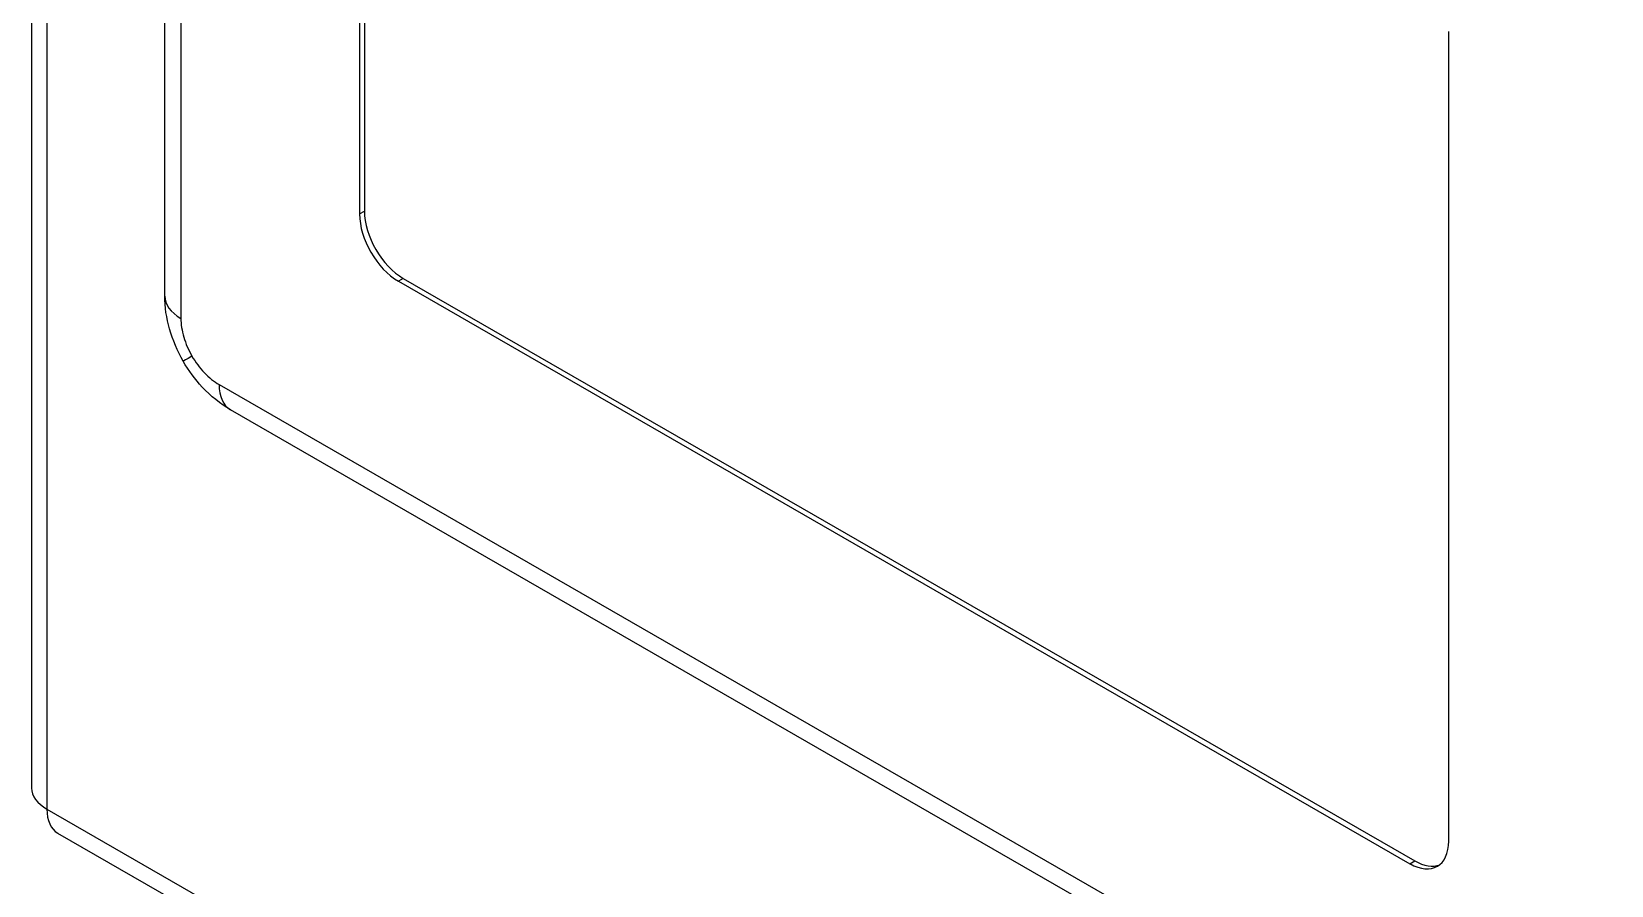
# Model space of a CAD drawing. Header units: millimetres. Extents: x 0 to 7722, y 0 to 5460.
# Drawn here: x 4198.5 to 4380.8, y 4373.7 to 4472.3 of the extents above; entities that cross this region are included whole.
import ezdxf

# ---------------------------------------------------------------- set-up
doc = ezdxf.new("R2010")
doc.units = ezdxf.units.MM
doc.header["$LTSCALE"] = 5
doc.layers.get('0').update_dxf_attribs({"linetype": 'CONTINUOUS'})

# ---------------------------------------------------------------- blocks, each defined once
blk = doc.blocks.new('RWFWFWEWEFWEFWEF')
for p, q in [((-312.01, 1027.01), (-312.01, 750.68)), ((-310.26, 1024.57), (-310.26, 748.24)), ((-296.64, 807.47), (-296.64, 948.79)), ((-294.78, 946.21), (-294.78, 804.89)), ((-274.16, 910.4), (-274.16, 816.95)), ((-273.6, 910.72), (-273.6, 817.27)), ((-148.43, 744.55), (-148.43, 838)), ((-274.16, 816.95), (-273.6, 817.27)), ((-269.11, 809.5), (-269.67, 809.17)), ((-269.67, 809.17), (-152.93, 741.94)), ((-269.11, 809.5), (-152.36, 742.27)), ((-290.37, 797.25), (-132.22, 706.18)), ((-130.9, 703.26), (-289.05, 794.34)), ((-310.26, 748.24), (-85.4, 618.75)), ((-309.01, 745.48), (-84.15, 615.99)), ((-152.93, 741.94), (-152.36, 742.27))]:
    blk.add_line(p, q)
for centre, major_axis, ratio, start_param, end_param in [((-269.67, 814.36), (-3.17, 5.5), 0.578093, 0.787332, 2.358128), ((-269.11, 814.69), (3.17, -5.5), 0.578093, 3.928925, 5.499721), ((-290.29, 807.47), (-6.35, 0), 0.575862, 0, 0.000189), ((-290.29, 807.47), (-6.35, 0), 0.575862, 0.000189, 0.785398), ((-289.01, 803.12), (-5.5, -3.18), 0.001578, 5.666795, 6.283185), ((-285.88, 799.84), (-3.17, -5.5), 0.578093, 5.495853, 6.282995), ((-285.88, 799.84), (-3.17, -5.5), 0.578093, 6.282995, 6.283185), ((-306.01, 750.68), (-6, 0), 0.575862, 0, 0.785398), ((-306.01, 750.68), (-2.99, -5.2), 0.578093, 5.495853, 6.283185), ((-152.93, 747.14), (3.17, -5.5), 0.578093, 5.499721, 7.070517), ((-152.36, 747.46), (3.17, -5.5), 0.578093, 5.499721, 6.194853)]:
    blk.add_ellipse(centre, major_axis=major_axis, ratio=ratio, start_param=start_param, end_param=end_param)
for points, knots in [([(-294.51, 799.95), (-295.19, 801.12), (-295.73, 802.4), (-296.45, 804.93), (-296.64, 806.22), (-296.64, 807.47)], [0, 0, 0, 0, 0.4079439, 0.4079439, 0.8059727, 0.8059727, 0.8059727, 0.8059727]), ([(-294.78, 804.89), (-294.78, 804.23), (-294.67, 803.48), (-294.45, 802.73), (-294.23, 801.98), (-293.89, 801.22), (-293.5, 800.53)], [5.5159952, 5.5159952, 5.5159952, 5.5159952, 5.8995932, 5.8995932, 5.8995932, 6.2831853, 6.2831853, 6.2831853, 6.2831853]), ([(-293.5, 800.53), (-293.1, 799.85), (-292.61, 799.18), (-292.07, 798.62), (-291.53, 798.05), (-290.94, 797.58), (-290.37, 797.25)], [0, 0, 0, 0, 0.3835921, 0.3835921, 0.3835921, 0.7671901, 0.7671901, 0.7671901, 0.7671901]), ([(-289.05, 794.34), (-290.23, 795.02), (-291.34, 795.92), (-293.14, 797.85), (-293.89, 798.87), (-294.51, 799.95)], [0, 0, 0, 0, 0.4333172, 0.4333172, 0.8064347, 0.8064347, 0.8064347, 0.8064347])]:
    blk.add_open_spline(points, degree=3, knots=knots)

msp = doc.modelspace()

# ---------------------------------------------------------------- block references
msp.add_blockref('RWFWFWEWEFWEFWEF', (4510.5, 3634.26))

doc.saveas('drawing.dxf')
